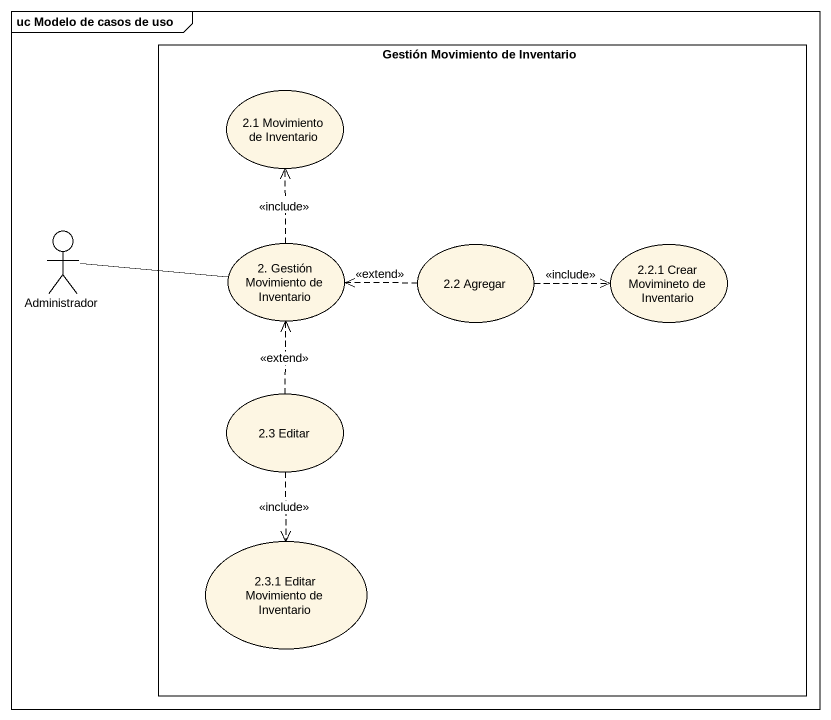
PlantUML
@startuml
mainframe uc Modelo de casos de uso
rectangle "Gestión Movimiento de Inventario" as Gestión_Movimiento_de {
  usecase "2.1 Movimiento de Inventario" as u2_1_Movimiento_de_Inventario
  usecase "2. Gestión Movimiento de Inventario" as u2_Gestión_Movimiento_de
  usecase "2.2 Agregar" as u2_2_Agregar
  usecase "2.2.1 Crear Movimineto de Inventario" as u2_2_1_Crear_Movimineto_de
  usecase "2.3 Editar" as u2_3_Editar
  usecase "2.3.1 Editar Movimiento de Inventario" as u2_3_1_Editar_Movimiento_de
}
actor Administrador
Administrador -right- u2_Gestión_Movimiento_de
u2_Gestión_Movimiento_de .up.> u2_1_Movimiento_de_Inventario : <<include>>
u2_2_Agregar .left.> u2_Gestión_Movimiento_de : <<extend>>
u2_2_Agregar .right.> u2_2_1_Crear_Movimineto_de : <<include>>
u2_3_Editar .up.> u2_Gestión_Movimiento_de : <<extend>>
u2_3_Editar ..> u2_3_1_Editar_Movimiento_de : <<include>>
@enduml
